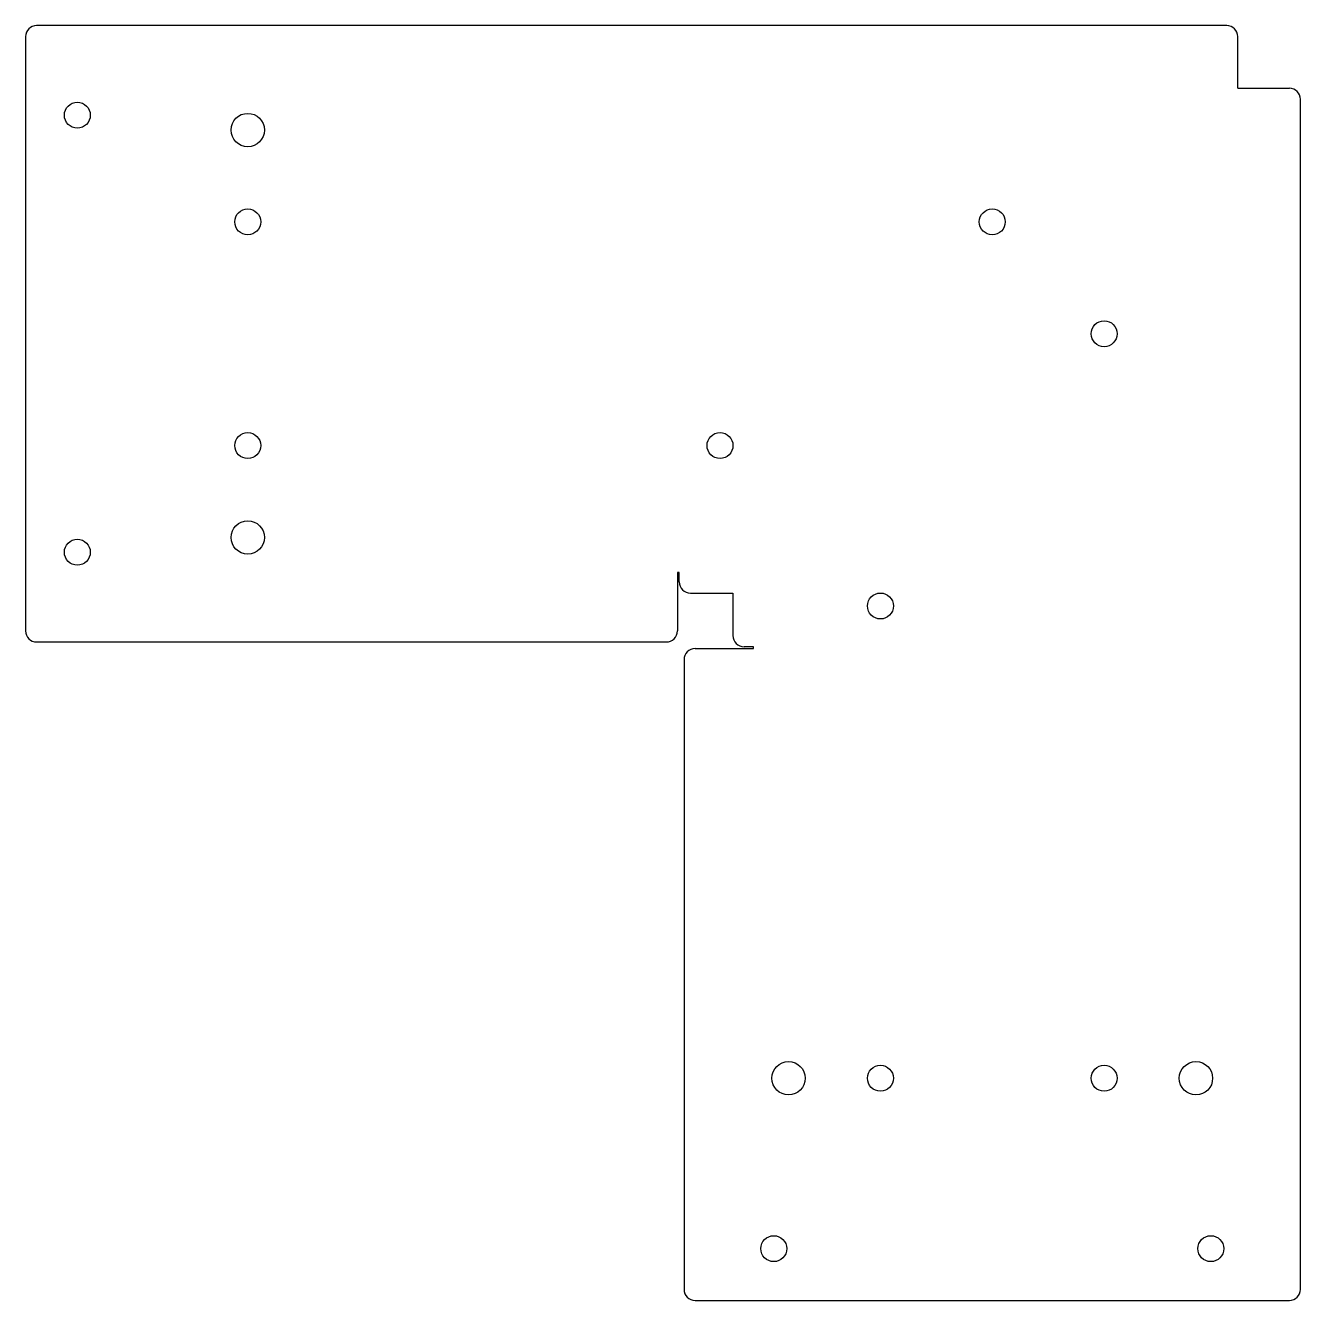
# Model space of a CAD drawing. Header units: millimetres. Extents: x 0 to 344, y -261 to 83.
import ezdxf

# ---------------------------------------------------------------- set-up
doc = ezdxf.new("R2010")
doc.units = ezdxf.units.MM

msp = doc.modelspace()

# ---------------------------------------------------------------- linework, layer by layer
at = {"color": 7, "linetype": 'Continuous', "lineweight": 25}
for p, q in [((324.29, 83.22), (3, 83.22)), ((0, 80.22), (0, -80.22)), ((327.29, 66.29), (327.29, 80.22)), ((327.29, 66.29), (341.22, 66.29)), ((344.22, -258), (344.22, 63.29)), ((176.5, -64.5), (176, -64.5)), ((176, -64.5), (176, -80.22)), ((176.5, -67), (176.5, -64.5)), ((179.5, -70), (191, -70)), ((191, -70), (191, -81.5)), ((3, -83.22), (173, -83.22)), ((180.78, -85), (196.5, -85)), ((196.5, -84.5), (194, -84.5)), ((196.5, -85), (196.5, -84.5)), ((177.78, -88), (177.78, -258)), ((180.78, -261), (341.22, -261))]:
    msp.add_line(p, q, dxfattribs=at)
for centre, radius in [((14, 59), 3.5), ((60, 55), 4.5), ((60, 30.2), 3.5), ((261, 30.2), 3.5), ((291.2, 0), 3.5), ((60, -30.2), 3.5), ((187.5, -30.2), 3.5), ((60, -55), 4.5), ((14, -59), 3.5), ((230.8, -73.5), 3.5), ((206, -201), 4.5), ((230.8, -201), 3.5), ((291.2, -201), 3.5), ((316, -201), 4.5), ((202, -247), 3.5), ((320, -247), 3.5)]:
    msp.add_circle(centre, radius, dxfattribs=at)
for centre, start, end in [((3, 80.22), 90, 180), ((324.29, 80.22), 0, 90), ((341.22, 63.29), 0, 90), ((179.5, -67), 180, 270), ((3, -80.22), 180, 270), ((173, -80.22), 270, 0), ((194, -81.5), 180, 270), ((180.78, -88), 90, 180), ((180.78, -258), 180, 270), ((341.22, -258), 270, 0)]:
    msp.add_arc(centre, 3, start, end, dxfattribs=at)

doc.saveas('drawing.dxf')
